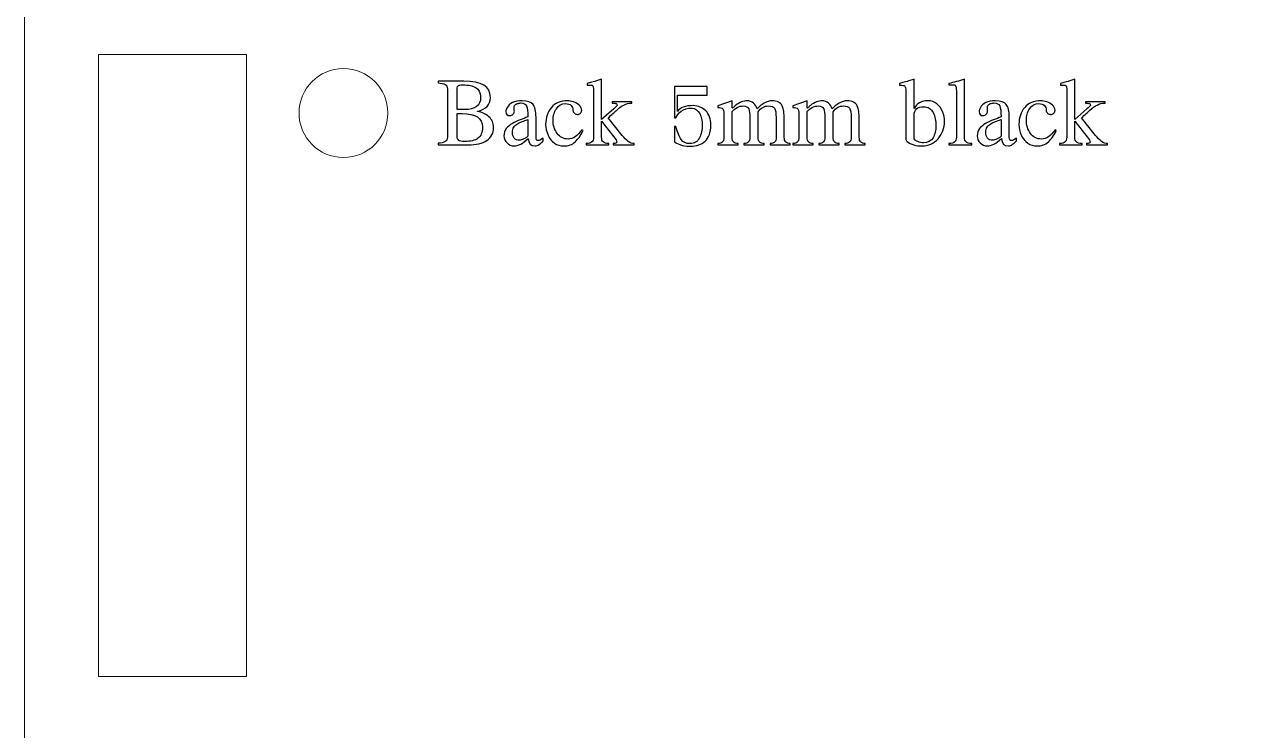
# Model space of a CAD drawing. Header units: inches. Extents: x -3.38 to 3.4, y -1.34 to 5.52.
# Drawn here: x -3.383 to -1.749, y 3.639 to 4.577 of the extents above; entities that cross this region are included whole.
import ezdxf

# ---------------------------------------------------------------- set-up
doc = ezdxf.new("R2010")
doc.units = ezdxf.units.IN
doc.header["$MEASUREMENT"] = 0
doc.layers.add('Layer 1', color=7, linetype='Continuous')

msp = doc.modelspace()

# ---------------------------------------------------------------- linework, layer by layer
at = {"layer": 'Layer 1', "lineweight": 5}
msp.add_ellipse((-2.9592, 4.4594), major_axis=(0, 0.0591), ratio=1, start_param=0, end_param=6.28318, dxfattribs=at)
for points, knots in [([(-3.2036, 4.9112), (-3.2036, 4.9112), (-0.2168, 4.9112), (-0.2168, 4.9112), (-0.2168, 4.9112), (-0.1179, 4.9112), (-0.037, 4.8264), (-0.037, 4.7228), (-0.037, 4.7228), (-0.037, 4.7228), (-0.037, 1.9499), (-0.037, 1.9499), (-0.037, 1.9499), (-0.037, 1.8463), (-0.1179, 1.7616), (-0.2168, 1.7616), (-0.2168, 1.7616), (-0.2168, 1.7616), (-3.2036, 1.7616), (-3.2036, 1.7616), (-3.2036, 1.7616), (-3.3025, 1.7616), (-3.3834, 1.8463), (-3.3834, 1.9499), (-3.3834, 1.9499), (-3.3834, 1.9499), (-3.3834, 4.7228), (-3.3834, 4.7228), (-3.3834, 4.7228), (-3.3834, 4.8264), (-3.3025, 4.9112), (-3.2036, 4.9112)], [0, 0, 0, 0, 0.125, 0.125, 0.125, 0.125, 0.25, 0.25, 0.25, 0.25, 0.375, 0.375, 0.375, 0.375, 0.5, 0.5, 0.5, 0.5, 0.625, 0.625, 0.625, 0.625, 0.75, 0.75, 0.75, 0.75, 0.875, 0.875, 0.875, 0.875, 1, 1, 1, 1]), ([(-3.285, 3.7104), (-3.285, 3.7104), (-3.285, 4.5372), (-3.285, 4.5372), (-3.285, 4.5372), (-3.285, 4.5372), (-3.0881, 4.5372), (-3.0881, 4.5372), (-3.0881, 4.5372), (-3.0881, 4.5372), (-3.0881, 3.7104), (-3.0881, 3.7104), (-3.0881, 3.7104), (-3.0881, 3.7104), (-3.285, 3.7104), (-3.285, 3.7104)], [0, 0, 0, 0, 0.25, 0.25, 0.25, 0.25, 0.5, 0.5, 0.5, 0.5, 0.75, 0.75, 0.75, 0.75, 1, 1, 1, 1])]:
    msp.add_open_spline(points, degree=3, knots=knots, dxfattribs=at)
at = {"layer": 'Layer 1'}
for points, knots in [([(-2.8209, 4.4916), (-2.8209, 4.4968), (-2.8251, 4.4994), (-2.8334, 4.4994), (-2.8334, 4.4994), (-2.8334, 4.4994), (-2.8334, 4.5019), (-2.8334, 4.5019), (-2.8334, 4.5019), (-2.8334, 4.5019), (-2.7989, 4.5019), (-2.7989, 4.5019), (-2.7989, 4.5019), (-2.7754, 4.5019), (-2.7637, 4.4947), (-2.7637, 4.4801), (-2.7637, 4.4801), (-2.7637, 4.4705), (-2.7694, 4.4644), (-2.7808, 4.4617), (-2.7808, 4.4617), (-2.7808, 4.4617), (-2.7808, 4.4615), (-2.7808, 4.4615), (-2.7808, 4.4615), (-2.7747, 4.4603), (-2.7696, 4.458), (-2.7656, 4.4544), (-2.7656, 4.4544), (-2.7615, 4.4507), (-2.7594, 4.4461), (-2.7594, 4.4403), (-2.7594, 4.4403), (-2.7594, 4.4328), (-2.7624, 4.427), (-2.7684, 4.423), (-2.7684, 4.423), (-2.7744, 4.419), (-2.7825, 4.417), (-2.7929, 4.417), (-2.7929, 4.417), (-2.7929, 4.417), (-2.8334, 4.417), (-2.8334, 4.417), (-2.8334, 4.417), (-2.8334, 4.417), (-2.8334, 4.4194), (-2.8334, 4.4194), (-2.8334, 4.4194), (-2.8251, 4.4194), (-2.8209, 4.422), (-2.8209, 4.4273), (-2.8209, 4.4273), (-2.8209, 4.4273), (-2.8209, 4.4916), (-2.8209, 4.4916)], [0, 0, 0, 0, 0.071429, 0.071429, 0.071429, 0.071429, 0.142857, 0.142857, 0.142857, 0.142857, 0.214286, 0.214286, 0.214286, 0.214286, 0.285714, 0.285714, 0.285714, 0.285714, 0.357143, 0.357143, 0.357143, 0.357143, 0.428571, 0.428571, 0.428571, 0.428571, 0.5, 0.5, 0.5, 0.5, 0.571429, 0.571429, 0.571429, 0.571429, 0.642857, 0.642857, 0.642857, 0.642857, 0.714286, 0.714286, 0.714286, 0.714286, 0.785714, 0.785714, 0.785714, 0.785714, 0.857143, 0.857143, 0.857143, 0.857143, 0.928571, 0.928571, 0.928571, 0.928571, 1, 1, 1, 1]), ([(-2.7974, 4.464), (-2.7908, 4.464), (-2.7857, 4.4654), (-2.7821, 4.4681), (-2.7821, 4.4681), (-2.7785, 4.4708), (-2.7767, 4.4747), (-2.7767, 4.4798), (-2.7767, 4.4798), (-2.7767, 4.4891), (-2.7818, 4.4947), (-2.7919, 4.4965), (-2.7919, 4.4965), (-2.7968, 4.4967), (-2.7998, 4.4968), (-2.8009, 4.4968), (-2.8009, 4.4968), (-2.8035, 4.4968), (-2.8053, 4.4966), (-2.8063, 4.4961), (-2.8063, 4.4961), (-2.8073, 4.4955), (-2.8079, 4.4945), (-2.8079, 4.493), (-2.8079, 4.493), (-2.8079, 4.493), (-2.8079, 4.464), (-2.8079, 4.464), (-2.8079, 4.464), (-2.8079, 4.464), (-2.7974, 4.464), (-2.7974, 4.464)], [0, 0, 0, 0, 0.125, 0.125, 0.125, 0.125, 0.25, 0.25, 0.25, 0.25, 0.375, 0.375, 0.375, 0.375, 0.5, 0.5, 0.5, 0.5, 0.625, 0.625, 0.625, 0.625, 0.75, 0.75, 0.75, 0.75, 0.875, 0.875, 0.875, 0.875, 1, 1, 1, 1]), ([(-2.6266, 4.4915), (-2.6266, 4.4937), (-2.6269, 4.4951), (-2.6273, 4.4956), (-2.6273, 4.4956), (-2.6278, 4.4962), (-2.6289, 4.4965), (-2.6307, 4.4965), (-2.6307, 4.4965), (-2.6307, 4.4965), (-2.635, 4.4965), (-2.635, 4.4965), (-2.635, 4.4965), (-2.635, 4.4965), (-2.635, 4.4988), (-2.635, 4.4988), (-2.635, 4.4988), (-2.6279, 4.5006), (-2.6242, 4.5016), (-2.6237, 4.5018), (-2.6237, 4.5018), (-2.6237, 4.5018), (-2.6157, 4.5045), (-2.6157, 4.5045), (-2.6157, 4.5045), (-2.6157, 4.5045), (-2.6157, 4.4508), (-2.6157, 4.4508), (-2.6157, 4.4508), (-2.6157, 4.4508), (-2.5996, 4.465), (-2.5996, 4.465), (-2.5996, 4.465), (-2.5973, 4.467), (-2.5958, 4.4685), (-2.5952, 4.4696), (-2.5952, 4.4696), (-2.5952, 4.4707), (-2.5956, 4.4715), (-2.5964, 4.4719), (-2.5964, 4.4719), (-2.5973, 4.4723), (-2.599, 4.4725), (-2.6015, 4.4725), (-2.6015, 4.4725), (-2.6015, 4.4725), (-2.6015, 4.4745), (-2.6015, 4.4745), (-2.6015, 4.4745), (-2.6015, 4.4745), (-2.5755, 4.4745), (-2.5755, 4.4745), (-2.5755, 4.4745), (-2.5755, 4.4745), (-2.5755, 4.4725), (-2.5755, 4.4725), (-2.5755, 4.4725), (-2.5795, 4.4725), (-2.583, 4.4717), (-2.5861, 4.4701), (-2.5861, 4.4701), (-2.5893, 4.4685), (-2.5924, 4.4663), (-2.5956, 4.4634), (-2.5956, 4.4634), (-2.5989, 4.4604), (-2.6026, 4.457), (-2.6068, 4.4531), (-2.6068, 4.4531), (-2.6068, 4.4531), (-2.5883, 4.4296), (-2.5883, 4.4296), (-2.5883, 4.4296), (-2.5829, 4.4226), (-2.5775, 4.419), (-2.5722, 4.4187), (-2.5722, 4.4187), (-2.5722, 4.4187), (-2.5722, 4.417), (-2.5722, 4.417), (-2.5722, 4.417), (-2.5722, 4.417), (-2.6002, 4.417), (-2.6002, 4.417), (-2.6002, 4.417), (-2.6002, 4.417), (-2.6002, 4.4187), (-2.6002, 4.4187), (-2.6002, 4.4187), (-2.5971, 4.4187), (-2.5956, 4.4195), (-2.5956, 4.421), (-2.5956, 4.421), (-2.5956, 4.4217), (-2.5958, 4.4226), (-2.5965, 4.4236), (-2.5965, 4.4236), (-2.5965, 4.4236), (-2.6157, 4.4488), (-2.6157, 4.4488), (-2.6157, 4.4488), (-2.6157, 4.4488), (-2.6157, 4.4273), (-2.6157, 4.4273), (-2.6157, 4.4273), (-2.6157, 4.4243), (-2.6151, 4.4223), (-2.6137, 4.421), (-2.6137, 4.421), (-2.6124, 4.4198), (-2.6098, 4.419), (-2.606, 4.4187), (-2.606, 4.4187), (-2.606, 4.4187), (-2.606, 4.417), (-2.606, 4.417), (-2.606, 4.417), (-2.606, 4.417), (-2.6362, 4.417), (-2.6362, 4.417), (-2.6362, 4.417), (-2.6362, 4.417), (-2.6362, 4.4187), (-2.6362, 4.4187), (-2.6362, 4.4187), (-2.6325, 4.419), (-2.63, 4.4198), (-2.6286, 4.421), (-2.6286, 4.421), (-2.6273, 4.4223), (-2.6266, 4.4243), (-2.6266, 4.4273), (-2.6266, 4.4273), (-2.6266, 4.4273), (-2.6266, 4.4915), (-2.6266, 4.4915)], [0, 0, 0, 0, 0.029412, 0.029412, 0.029412, 0.029412, 0.058824, 0.058824, 0.058824, 0.058824, 0.088235, 0.088235, 0.088235, 0.088235, 0.117647, 0.117647, 0.117647, 0.117647, 0.147059, 0.147059, 0.147059, 0.147059, 0.176471, 0.176471, 0.176471, 0.176471, 0.205882, 0.205882, 0.205882, 0.205882, 0.235294, 0.235294, 0.235294, 0.235294, 0.264706, 0.264706, 0.264706, 0.264706, 0.294118, 0.294118, 0.294118, 0.294118, 0.323529, 0.323529, 0.323529, 0.323529, 0.352941, 0.352941, 0.352941, 0.352941, 0.382353, 0.382353, 0.382353, 0.382353, 0.411765, 0.411765, 0.411765, 0.411765, 0.441176, 0.441176, 0.441176, 0.441176, 0.470588, 0.470588, 0.470588, 0.470588, 0.5, 0.5, 0.5, 0.5, 0.529412, 0.529412, 0.529412, 0.529412, 0.558824, 0.558824, 0.558824, 0.558824, 0.588235, 0.588235, 0.588235, 0.588235, 0.617647, 0.617647, 0.617647, 0.617647, 0.647059, 0.647059, 0.647059, 0.647059, 0.676471, 0.676471, 0.676471, 0.676471, 0.705882, 0.705882, 0.705882, 0.705882, 0.735294, 0.735294, 0.735294, 0.735294, 0.764706, 0.764706, 0.764706, 0.764706, 0.794118, 0.794118, 0.794118, 0.794118, 0.823529, 0.823529, 0.823529, 0.823529, 0.852941, 0.852941, 0.852941, 0.852941, 0.882353, 0.882353, 0.882353, 0.882353, 0.911765, 0.911765, 0.911765, 0.911765, 0.941176, 0.941176, 0.941176, 0.941176, 0.970588, 0.970588, 0.970588, 0.970588, 1, 1, 1, 1]), ([(-2.2109, 4.4889), (-2.2109, 4.4924), (-2.2114, 4.4945), (-2.2123, 4.4953), (-2.2123, 4.4953), (-2.2132, 4.4961), (-2.2155, 4.4965), (-2.2193, 4.4965), (-2.2193, 4.4965), (-2.2193, 4.4965), (-2.2193, 4.4988), (-2.2193, 4.4988), (-2.2193, 4.4988), (-2.2125, 4.5005), (-2.2088, 4.5015), (-2.2082, 4.5018), (-2.2082, 4.5018), (-2.2082, 4.5018), (-2.2, 4.5045), (-2.2, 4.5045), (-2.2, 4.5045), (-2.2, 4.5045), (-2.2, 4.4654), (-2.2, 4.4654), (-2.2, 4.4654), (-2.1983, 4.4687), (-2.1958, 4.4712), (-2.1926, 4.473), (-2.1926, 4.473), (-2.1893, 4.4748), (-2.1857, 4.4757), (-2.1817, 4.4757), (-2.1817, 4.4757), (-2.1771, 4.4757), (-2.1731, 4.4743), (-2.1697, 4.4717), (-2.1697, 4.4717), (-2.1664, 4.469), (-2.1638, 4.4655), (-2.1621, 4.4613), (-2.1621, 4.4613), (-2.1604, 4.457), (-2.1596, 4.4526), (-2.1596, 4.4481), (-2.1596, 4.4481), (-2.1596, 4.4394), (-2.1624, 4.4318), (-2.1681, 4.4253), (-2.1681, 4.4253), (-2.1738, 4.4188), (-2.1809, 4.4156), (-2.1894, 4.4156), (-2.1894, 4.4156), (-2.1975, 4.4156), (-2.2042, 4.4176), (-2.2094, 4.4216), (-2.2094, 4.4216), (-2.2104, 4.4223), (-2.2109, 4.4237), (-2.2109, 4.4257), (-2.2109, 4.4257), (-2.2109, 4.4257), (-2.2109, 4.4889), (-2.2109, 4.4889)], [0, 0, 0, 0, 0.0625, 0.0625, 0.0625, 0.0625, 0.125, 0.125, 0.125, 0.125, 0.1875, 0.1875, 0.1875, 0.1875, 0.25, 0.25, 0.25, 0.25, 0.3125, 0.3125, 0.3125, 0.3125, 0.375, 0.375, 0.375, 0.375, 0.4375, 0.4375, 0.4375, 0.4375, 0.5, 0.5, 0.5, 0.5, 0.5625, 0.5625, 0.5625, 0.5625, 0.625, 0.625, 0.625, 0.625, 0.6875, 0.6875, 0.6875, 0.6875, 0.75, 0.75, 0.75, 0.75, 0.8125, 0.8125, 0.8125, 0.8125, 0.875, 0.875, 0.875, 0.875, 0.9375, 0.9375, 0.9375, 0.9375, 1, 1, 1, 1]), ([(-2.1438, 4.4889), (-2.1438, 4.4926), (-2.1441, 4.4949), (-2.1447, 4.4958), (-2.1447, 4.4958), (-2.1453, 4.4966), (-2.1468, 4.4971), (-2.1493, 4.4971), (-2.1493, 4.4971), (-2.1493, 4.4971), (-2.1537, 4.4971), (-2.1537, 4.4971), (-2.1537, 4.4971), (-2.1537, 4.4971), (-2.1537, 4.4988), (-2.1537, 4.4988), (-2.1537, 4.4988), (-2.1471, 4.5001), (-2.1402, 4.502), (-2.1329, 4.5045), (-2.1329, 4.5045), (-2.1329, 4.5045), (-2.1329, 4.4273), (-2.1329, 4.4273), (-2.1329, 4.4273), (-2.1329, 4.4243), (-2.1322, 4.4223), (-2.1309, 4.421), (-2.1309, 4.421), (-2.1295, 4.4198), (-2.1269, 4.419), (-2.123, 4.4187), (-2.123, 4.4187), (-2.123, 4.4187), (-2.123, 4.417), (-2.123, 4.417), (-2.123, 4.417), (-2.123, 4.417), (-2.1537, 4.417), (-2.1537, 4.417), (-2.1537, 4.417), (-2.1537, 4.417), (-2.1537, 4.4187), (-2.1537, 4.4187), (-2.1537, 4.4187), (-2.1498, 4.419), (-2.1472, 4.4198), (-2.1459, 4.421), (-2.1459, 4.421), (-2.1445, 4.4223), (-2.1438, 4.4243), (-2.1438, 4.4273), (-2.1438, 4.4273), (-2.1438, 4.4273), (-2.1438, 4.4889), (-2.1438, 4.4889)], [0, 0, 0, 0, 0.071429, 0.071429, 0.071429, 0.071429, 0.142857, 0.142857, 0.142857, 0.142857, 0.214286, 0.214286, 0.214286, 0.214286, 0.285714, 0.285714, 0.285714, 0.285714, 0.357143, 0.357143, 0.357143, 0.357143, 0.428571, 0.428571, 0.428571, 0.428571, 0.5, 0.5, 0.5, 0.5, 0.571429, 0.571429, 0.571429, 0.571429, 0.642857, 0.642857, 0.642857, 0.642857, 0.714286, 0.714286, 0.714286, 0.714286, 0.785714, 0.785714, 0.785714, 0.785714, 0.857143, 0.857143, 0.857143, 0.857143, 0.928571, 0.928571, 0.928571, 0.928571, 1, 1, 1, 1]), ([(-1.997, 4.4915), (-1.997, 4.4937), (-1.9972, 4.4951), (-1.9977, 4.4956), (-1.9977, 4.4956), (-1.9981, 4.4962), (-1.9993, 4.4965), (-2.0011, 4.4965), (-2.0011, 4.4965), (-2.0011, 4.4965), (-2.0053, 4.4965), (-2.0053, 4.4965), (-2.0053, 4.4965), (-2.0053, 4.4965), (-2.0053, 4.4988), (-2.0053, 4.4988), (-2.0053, 4.4988), (-1.9983, 4.5006), (-1.9945, 4.5016), (-1.9941, 4.5018), (-1.9941, 4.5018), (-1.9941, 4.5018), (-1.9861, 4.5045), (-1.9861, 4.5045), (-1.9861, 4.5045), (-1.9861, 4.5045), (-1.9861, 4.4508), (-1.9861, 4.4508), (-1.9861, 4.4508), (-1.9861, 4.4508), (-1.97, 4.465), (-1.97, 4.465), (-1.97, 4.465), (-1.9677, 4.467), (-1.9662, 4.4685), (-1.9655, 4.4696), (-1.9655, 4.4696), (-1.9655, 4.4707), (-1.9659, 4.4715), (-1.9668, 4.4719), (-1.9668, 4.4719), (-1.9677, 4.4723), (-1.9693, 4.4725), (-1.9719, 4.4725), (-1.9719, 4.4725), (-1.9719, 4.4725), (-1.9719, 4.4745), (-1.9719, 4.4745), (-1.9719, 4.4745), (-1.9719, 4.4745), (-1.9459, 4.4745), (-1.9459, 4.4745), (-1.9459, 4.4745), (-1.9459, 4.4745), (-1.9459, 4.4725), (-1.9459, 4.4725), (-1.9459, 4.4725), (-1.9498, 4.4725), (-1.9534, 4.4717), (-1.9565, 4.4701), (-1.9565, 4.4701), (-1.9596, 4.4685), (-1.9628, 4.4663), (-1.966, 4.4634), (-1.966, 4.4634), (-1.9692, 4.4604), (-1.9729, 4.457), (-1.9771, 4.4531), (-1.9771, 4.4531), (-1.9771, 4.4531), (-1.9587, 4.4296), (-1.9587, 4.4296), (-1.9587, 4.4296), (-1.9532, 4.4226), (-1.9479, 4.419), (-1.9425, 4.4187), (-1.9425, 4.4187), (-1.9425, 4.4187), (-1.9425, 4.417), (-1.9425, 4.417), (-1.9425, 4.417), (-1.9425, 4.417), (-1.9705, 4.417), (-1.9705, 4.417), (-1.9705, 4.417), (-1.9705, 4.417), (-1.9705, 4.4187), (-1.9705, 4.4187), (-1.9705, 4.4187), (-1.9674, 4.4187), (-1.9659, 4.4195), (-1.9659, 4.421), (-1.9659, 4.421), (-1.9659, 4.4217), (-1.9662, 4.4226), (-1.9668, 4.4236), (-1.9668, 4.4236), (-1.9668, 4.4236), (-1.9861, 4.4488), (-1.9861, 4.4488), (-1.9861, 4.4488), (-1.9861, 4.4488), (-1.9861, 4.4273), (-1.9861, 4.4273), (-1.9861, 4.4273), (-1.9861, 4.4243), (-1.9854, 4.4223), (-1.9841, 4.421), (-1.9841, 4.421), (-1.9827, 4.4198), (-1.9802, 4.419), (-1.9764, 4.4187), (-1.9764, 4.4187), (-1.9764, 4.4187), (-1.9764, 4.417), (-1.9764, 4.417), (-1.9764, 4.417), (-1.9764, 4.417), (-2.0065, 4.417), (-2.0065, 4.417), (-2.0065, 4.417), (-2.0065, 4.417), (-2.0065, 4.4187), (-2.0065, 4.4187), (-2.0065, 4.4187), (-2.0028, 4.419), (-2.0003, 4.4198), (-1.999, 4.421), (-1.999, 4.421), (-1.9977, 4.4223), (-1.997, 4.4243), (-1.997, 4.4273), (-1.997, 4.4273), (-1.997, 4.4273), (-1.997, 4.4915), (-1.997, 4.4915)], [0, 0, 0, 0, 0.029412, 0.029412, 0.029412, 0.029412, 0.058824, 0.058824, 0.058824, 0.058824, 0.088235, 0.088235, 0.088235, 0.088235, 0.117647, 0.117647, 0.117647, 0.117647, 0.147059, 0.147059, 0.147059, 0.147059, 0.176471, 0.176471, 0.176471, 0.176471, 0.205882, 0.205882, 0.205882, 0.205882, 0.235294, 0.235294, 0.235294, 0.235294, 0.264706, 0.264706, 0.264706, 0.264706, 0.294118, 0.294118, 0.294118, 0.294118, 0.323529, 0.323529, 0.323529, 0.323529, 0.352941, 0.352941, 0.352941, 0.352941, 0.382353, 0.382353, 0.382353, 0.382353, 0.411765, 0.411765, 0.411765, 0.411765, 0.441176, 0.441176, 0.441176, 0.441176, 0.470588, 0.470588, 0.470588, 0.470588, 0.5, 0.5, 0.5, 0.5, 0.529412, 0.529412, 0.529412, 0.529412, 0.558824, 0.558824, 0.558824, 0.558824, 0.588235, 0.588235, 0.588235, 0.588235, 0.617647, 0.617647, 0.617647, 0.617647, 0.647059, 0.647059, 0.647059, 0.647059, 0.676471, 0.676471, 0.676471, 0.676471, 0.705882, 0.705882, 0.705882, 0.705882, 0.735294, 0.735294, 0.735294, 0.735294, 0.764706, 0.764706, 0.764706, 0.764706, 0.794118, 0.794118, 0.794118, 0.794118, 0.823529, 0.823529, 0.823529, 0.823529, 0.852941, 0.852941, 0.852941, 0.852941, 0.882353, 0.882353, 0.882353, 0.882353, 0.911765, 0.911765, 0.911765, 0.911765, 0.941176, 0.941176, 0.941176, 0.941176, 0.970588, 0.970588, 0.970588, 0.970588, 1, 1, 1, 1]), ([(-2.5187, 4.4531), (-2.5187, 4.4531), (-2.5187, 4.4947), (-2.5187, 4.4947), (-2.5187, 4.4947), (-2.5187, 4.4947), (-2.4752, 4.4947), (-2.4752, 4.4947), (-2.4752, 4.4947), (-2.4752, 4.4947), (-2.4752, 4.4831), (-2.4752, 4.4831), (-2.4752, 4.4831), (-2.4752, 4.4831), (-2.5148, 4.4831), (-2.5148, 4.4831), (-2.5148, 4.4831), (-2.5148, 4.4831), (-2.5148, 4.4613), (-2.5148, 4.4613), (-2.5148, 4.4613), (-2.5115, 4.4666), (-2.5044, 4.4693), (-2.4938, 4.4693), (-2.4938, 4.4693), (-2.4869, 4.4688), (-2.4813, 4.4665), (-2.477, 4.4622), (-2.477, 4.4622), (-2.4728, 4.4579), (-2.4706, 4.4517), (-2.4705, 4.4434), (-2.4705, 4.4434), (-2.4705, 4.4337), (-2.473, 4.4266), (-2.4779, 4.4221), (-2.4779, 4.4221), (-2.4829, 4.4175), (-2.4895, 4.4152), (-2.4977, 4.4152), (-2.4977, 4.4152), (-2.5033, 4.4152), (-2.5079, 4.4159), (-2.5115, 4.4174), (-2.5115, 4.4174), (-2.5151, 4.419), (-2.5175, 4.4202), (-2.5187, 4.4212), (-2.5187, 4.4212), (-2.5187, 4.4212), (-2.5187, 4.4415), (-2.5187, 4.4415), (-2.5187, 4.4415), (-2.5187, 4.4415), (-2.5168, 4.4415), (-2.5168, 4.4415), (-2.5168, 4.4415), (-2.5146, 4.4335), (-2.5123, 4.4277), (-2.5098, 4.4241), (-2.5098, 4.4241), (-2.5072, 4.4205), (-2.5034, 4.4187), (-2.4981, 4.4187), (-2.4981, 4.4187), (-2.4924, 4.4188), (-2.4883, 4.4213), (-2.4857, 4.4263), (-2.4857, 4.4263), (-2.4831, 4.4313), (-2.4818, 4.4369), (-2.4818, 4.4434), (-2.4818, 4.4434), (-2.4819, 4.4493), (-2.483, 4.4544), (-2.4852, 4.4587), (-2.4852, 4.4587), (-2.4874, 4.4629), (-2.4908, 4.4654), (-2.4954, 4.4661), (-2.4954, 4.4661), (-2.5013, 4.4661), (-2.5062, 4.4647), (-2.5099, 4.4618), (-2.5099, 4.4618), (-2.5136, 4.4589), (-2.5159, 4.456), (-2.5168, 4.4531), (-2.5168, 4.4531), (-2.5168, 4.4531), (-2.5187, 4.4531), (-2.5187, 4.4531)], [0, 0, 0, 0, 0.043478, 0.043478, 0.043478, 0.043478, 0.086957, 0.086957, 0.086957, 0.086957, 0.130435, 0.130435, 0.130435, 0.130435, 0.173913, 0.173913, 0.173913, 0.173913, 0.217391, 0.217391, 0.217391, 0.217391, 0.26087, 0.26087, 0.26087, 0.26087, 0.304348, 0.304348, 0.304348, 0.304348, 0.347826, 0.347826, 0.347826, 0.347826, 0.391304, 0.391304, 0.391304, 0.391304, 0.434783, 0.434783, 0.434783, 0.434783, 0.478261, 0.478261, 0.478261, 0.478261, 0.521739, 0.521739, 0.521739, 0.521739, 0.565217, 0.565217, 0.565217, 0.565217, 0.608696, 0.608696, 0.608696, 0.608696, 0.652174, 0.652174, 0.652174, 0.652174, 0.695652, 0.695652, 0.695652, 0.695652, 0.73913, 0.73913, 0.73913, 0.73913, 0.782609, 0.782609, 0.782609, 0.782609, 0.826087, 0.826087, 0.826087, 0.826087, 0.869565, 0.869565, 0.869565, 0.869565, 0.913043, 0.913043, 0.913043, 0.913043, 0.956522, 0.956522, 0.956522, 0.956522, 1, 1, 1, 1]), ([(-2.703, 4.4269), (-2.703, 4.4241), (-2.7021, 4.4228), (-2.7003, 4.4228), (-2.7003, 4.4228), (-2.6985, 4.4228), (-2.6963, 4.4238), (-2.6935, 4.4259), (-2.6935, 4.4259), (-2.6935, 4.4259), (-2.6935, 4.4224), (-2.6935, 4.4224), (-2.6935, 4.4224), (-2.6947, 4.4209), (-2.6964, 4.4194), (-2.6985, 4.4179), (-2.6985, 4.4179), (-2.7006, 4.4164), (-2.7025, 4.4156), (-2.704, 4.4156), (-2.704, 4.4156), (-2.71, 4.4156), (-2.7131, 4.4189), (-2.7134, 4.4255), (-2.7134, 4.4255), (-2.7205, 4.4189), (-2.7267, 4.4156), (-2.732, 4.4156), (-2.732, 4.4156), (-2.7358, 4.4156), (-2.739, 4.4169), (-2.7416, 4.4196), (-2.7416, 4.4196), (-2.7443, 4.4222), (-2.7456, 4.4254), (-2.7456, 4.4292), (-2.7456, 4.4292), (-2.7456, 4.4328), (-2.7446, 4.4359), (-2.7425, 4.4387), (-2.7425, 4.4387), (-2.7403, 4.4414), (-2.7377, 4.4437), (-2.7344, 4.4455), (-2.7344, 4.4455), (-2.7312, 4.4474), (-2.7278, 4.449), (-2.7242, 4.4504), (-2.7242, 4.4504), (-2.7206, 4.4517), (-2.7172, 4.453), (-2.7139, 4.4543), (-2.7139, 4.4543), (-2.7139, 4.4614), (-2.7146, 4.4662), (-2.7157, 4.4688), (-2.7157, 4.4688), (-2.7169, 4.4715), (-2.7194, 4.4728), (-2.7233, 4.4728), (-2.7233, 4.4728), (-2.7249, 4.4728), (-2.7265, 4.4725), (-2.7282, 4.4719), (-2.7282, 4.4719), (-2.7299, 4.4712), (-2.7311, 4.4704), (-2.7316, 4.4693), (-2.7316, 4.4693), (-2.7319, 4.4689), (-2.732, 4.4681), (-2.732, 4.4669), (-2.732, 4.4669), (-2.732, 4.4664), (-2.732, 4.4656), (-2.7319, 4.4644), (-2.7319, 4.4644), (-2.7319, 4.4633), (-2.7318, 4.4623), (-2.7318, 4.4617), (-2.7318, 4.4617), (-2.7318, 4.4602), (-2.7324, 4.4589), (-2.7336, 4.4578), (-2.7336, 4.4578), (-2.7347, 4.4566), (-2.736, 4.456), (-2.7375, 4.456), (-2.7375, 4.456), (-2.7412, 4.456), (-2.7431, 4.4578), (-2.7431, 4.4613), (-2.7431, 4.4613), (-2.7431, 4.4631), (-2.7426, 4.4647), (-2.7417, 4.4661), (-2.7417, 4.4661), (-2.7383, 4.4725), (-2.7316, 4.4757), (-2.7215, 4.4757), (-2.7215, 4.4757), (-2.7145, 4.4757), (-2.7097, 4.4741), (-2.707, 4.4708), (-2.707, 4.4708), (-2.7044, 4.4676), (-2.703, 4.4619), (-2.703, 4.4539), (-2.703, 4.4539), (-2.703, 4.4539), (-2.703, 4.4269), (-2.703, 4.4269)], [0, 0, 0, 0, 0.035714, 0.035714, 0.035714, 0.035714, 0.071429, 0.071429, 0.071429, 0.071429, 0.107143, 0.107143, 0.107143, 0.107143, 0.142857, 0.142857, 0.142857, 0.142857, 0.178571, 0.178571, 0.178571, 0.178571, 0.214286, 0.214286, 0.214286, 0.214286, 0.25, 0.25, 0.25, 0.25, 0.285714, 0.285714, 0.285714, 0.285714, 0.321429, 0.321429, 0.321429, 0.321429, 0.357143, 0.357143, 0.357143, 0.357143, 0.392857, 0.392857, 0.392857, 0.392857, 0.428571, 0.428571, 0.428571, 0.428571, 0.464286, 0.464286, 0.464286, 0.464286, 0.5, 0.5, 0.5, 0.5, 0.535714, 0.535714, 0.535714, 0.535714, 0.571429, 0.571429, 0.571429, 0.571429, 0.607143, 0.607143, 0.607143, 0.607143, 0.642857, 0.642857, 0.642857, 0.642857, 0.678571, 0.678571, 0.678571, 0.678571, 0.714286, 0.714286, 0.714286, 0.714286, 0.75, 0.75, 0.75, 0.75, 0.785714, 0.785714, 0.785714, 0.785714, 0.821429, 0.821429, 0.821429, 0.821429, 0.857143, 0.857143, 0.857143, 0.857143, 0.892857, 0.892857, 0.892857, 0.892857, 0.928571, 0.928571, 0.928571, 0.928571, 0.964286, 0.964286, 0.964286, 0.964286, 1, 1, 1, 1]), ([(-2.6404, 4.436), (-2.6435, 4.4297), (-2.647, 4.4247), (-2.651, 4.421), (-2.651, 4.421), (-2.655, 4.4174), (-2.66, 4.4156), (-2.6661, 4.4156), (-2.6661, 4.4156), (-2.6706, 4.4156), (-2.6747, 4.4169), (-2.6784, 4.4194), (-2.6784, 4.4194), (-2.6821, 4.422), (-2.685, 4.4255), (-2.687, 4.4299), (-2.687, 4.4299), (-2.6891, 4.4344), (-2.6902, 4.4392), (-2.6902, 4.4444), (-2.6902, 4.4444), (-2.6902, 4.4532), (-2.6876, 4.4607), (-2.6826, 4.4667), (-2.6826, 4.4667), (-2.6776, 4.4727), (-2.6705, 4.4757), (-2.6614, 4.4757), (-2.6614, 4.4757), (-2.6587, 4.4757), (-2.656, 4.4752), (-2.6531, 4.4743), (-2.6531, 4.4743), (-2.6502, 4.4733), (-2.6477, 4.4719), (-2.6456, 4.47), (-2.6456, 4.47), (-2.6435, 4.4682), (-2.6424, 4.4659), (-2.6422, 4.4632), (-2.6422, 4.4632), (-2.6422, 4.4617), (-2.6428, 4.4604), (-2.644, 4.4592), (-2.644, 4.4592), (-2.6452, 4.4581), (-2.6465, 4.4576), (-2.648, 4.4576), (-2.648, 4.4576), (-2.6495, 4.4576), (-2.6508, 4.4582), (-2.652, 4.4593), (-2.652, 4.4593), (-2.6533, 4.4605), (-2.6539, 4.4618), (-2.6539, 4.4632), (-2.6539, 4.4632), (-2.6539, 4.4659), (-2.6547, 4.468), (-2.6563, 4.4696), (-2.6563, 4.4696), (-2.658, 4.4712), (-2.6604, 4.472), (-2.6637, 4.472), (-2.6637, 4.472), (-2.669, 4.472), (-2.673, 4.4697), (-2.6759, 4.4652), (-2.6759, 4.4652), (-2.6788, 4.4607), (-2.6803, 4.4555), (-2.6803, 4.4496), (-2.6803, 4.4496), (-2.6803, 4.4432), (-2.6785, 4.4375), (-2.6749, 4.4324), (-2.6749, 4.4324), (-2.6713, 4.4273), (-2.6664, 4.4248), (-2.6603, 4.4248), (-2.6603, 4.4248), (-2.6536, 4.4248), (-2.6476, 4.4289), (-2.6422, 4.4372), (-2.6422, 4.4372), (-2.6422, 4.4372), (-2.6404, 4.436), (-2.6404, 4.436)], [0, 0, 0, 0, 0.045455, 0.045455, 0.045455, 0.045455, 0.090909, 0.090909, 0.090909, 0.090909, 0.136364, 0.136364, 0.136364, 0.136364, 0.181818, 0.181818, 0.181818, 0.181818, 0.227273, 0.227273, 0.227273, 0.227273, 0.272727, 0.272727, 0.272727, 0.272727, 0.318182, 0.318182, 0.318182, 0.318182, 0.363636, 0.363636, 0.363636, 0.363636, 0.409091, 0.409091, 0.409091, 0.409091, 0.454545, 0.454545, 0.454545, 0.454545, 0.5, 0.5, 0.5, 0.5, 0.545455, 0.545455, 0.545455, 0.545455, 0.590909, 0.590909, 0.590909, 0.590909, 0.636364, 0.636364, 0.636364, 0.636364, 0.681818, 0.681818, 0.681818, 0.681818, 0.727273, 0.727273, 0.727273, 0.727273, 0.772727, 0.772727, 0.772727, 0.772727, 0.818182, 0.818182, 0.818182, 0.818182, 0.863636, 0.863636, 0.863636, 0.863636, 0.909091, 0.909091, 0.909091, 0.909091, 0.954545, 0.954545, 0.954545, 0.954545, 1, 1, 1, 1]), ([(-2.453, 4.4583), (-2.453, 4.4618), (-2.4535, 4.4641), (-2.4545, 4.4652), (-2.4545, 4.4652), (-2.4556, 4.4664), (-2.4577, 4.4669), (-2.461, 4.4669), (-2.461, 4.4669), (-2.461, 4.4669), (-2.461, 4.4691), (-2.461, 4.4691), (-2.461, 4.4691), (-2.461, 4.4691), (-2.4421, 4.4757), (-2.4421, 4.4757), (-2.4421, 4.4757), (-2.4421, 4.4757), (-2.4421, 4.4673), (-2.4421, 4.4673), (-2.4421, 4.4673), (-2.4421, 4.4665), (-2.4419, 4.4661), (-2.4415, 4.4661), (-2.4415, 4.4661), (-2.4413, 4.4661), (-2.4409, 4.4663), (-2.4405, 4.4667), (-2.4405, 4.4667), (-2.4401, 4.4671), (-2.4396, 4.4675), (-2.4391, 4.4681), (-2.4391, 4.4681), (-2.4386, 4.4687), (-2.4381, 4.4692), (-2.4376, 4.4696), (-2.4376, 4.4696), (-2.4322, 4.4737), (-2.427, 4.4757), (-2.4221, 4.4757), (-2.4221, 4.4757), (-2.4188, 4.4757), (-2.416, 4.4747), (-2.4136, 4.4726), (-2.4136, 4.4726), (-2.4112, 4.4706), (-2.4096, 4.468), (-2.4088, 4.4648), (-2.4088, 4.4648), (-2.4063, 4.4677), (-2.4032, 4.4703), (-2.3996, 4.4724), (-2.3996, 4.4724), (-2.3959, 4.4746), (-2.3924, 4.4757), (-2.389, 4.4757), (-2.389, 4.4757), (-2.3821, 4.4757), (-2.3777, 4.4735), (-2.3757, 4.4692), (-2.3757, 4.4692), (-2.3737, 4.4648), (-2.3727, 4.4588), (-2.3727, 4.4512), (-2.3727, 4.4512), (-2.3727, 4.4512), (-2.3727, 4.4273), (-2.3727, 4.4273), (-2.3727, 4.4273), (-2.3727, 4.4244), (-2.3721, 4.4223), (-2.3709, 4.4211), (-2.3709, 4.4211), (-2.3698, 4.4198), (-2.3677, 4.419), (-2.3647, 4.4187), (-2.3647, 4.4187), (-2.3647, 4.4187), (-2.3647, 4.417), (-2.3647, 4.417), (-2.3647, 4.417), (-2.3647, 4.417), (-2.3917, 4.417), (-2.3917, 4.417), (-2.3917, 4.417), (-2.3917, 4.417), (-2.3917, 4.4187), (-2.3917, 4.4187), (-2.3917, 4.4187), (-2.3886, 4.419), (-2.3865, 4.4198), (-2.3853, 4.4211), (-2.3853, 4.4211), (-2.3842, 4.4223), (-2.3836, 4.4244), (-2.3836, 4.4273), (-2.3836, 4.4273), (-2.3836, 4.4273), (-2.3836, 4.4533), (-2.3836, 4.4533), (-2.3836, 4.4533), (-2.3836, 4.4595), (-2.3843, 4.4636), (-2.3856, 4.4657), (-2.3856, 4.4657), (-2.3869, 4.4678), (-2.3896, 4.4689), (-2.3937, 4.4689), (-2.3937, 4.4689), (-2.3994, 4.4689), (-2.404, 4.4663), (-2.4075, 4.4611), (-2.4075, 4.4611), (-2.4075, 4.4611), (-2.4075, 4.4273), (-2.4075, 4.4273), (-2.4075, 4.4273), (-2.4075, 4.4244), (-2.4069, 4.4223), (-2.4057, 4.4211), (-2.4057, 4.4211), (-2.4045, 4.4198), (-2.4024, 4.419), (-2.3993, 4.4187), (-2.3993, 4.4187), (-2.3993, 4.4187), (-2.3993, 4.417), (-2.3993, 4.417), (-2.3993, 4.417), (-2.3993, 4.417), (-2.4264, 4.417), (-2.4264, 4.417), (-2.4264, 4.417), (-2.4264, 4.417), (-2.4264, 4.4187), (-2.4264, 4.4187), (-2.4264, 4.4187), (-2.4233, 4.419), (-2.4213, 4.4198), (-2.4201, 4.4211), (-2.4201, 4.4211), (-2.419, 4.4223), (-2.4184, 4.4244), (-2.4184, 4.4273), (-2.4184, 4.4273), (-2.4184, 4.4273), (-2.4184, 4.4539), (-2.4184, 4.4539), (-2.4184, 4.4539), (-2.4184, 4.4584), (-2.4189, 4.4621), (-2.42, 4.4648), (-2.42, 4.4648), (-2.421, 4.4675), (-2.4234, 4.4689), (-2.4271, 4.4689), (-2.4271, 4.4689), (-2.4299, 4.4689), (-2.4327, 4.4682), (-2.4355, 4.4668), (-2.4355, 4.4668), (-2.4383, 4.4653), (-2.4405, 4.4635), (-2.4421, 4.4613), (-2.4421, 4.4613), (-2.4421, 4.4613), (-2.4421, 4.4273), (-2.4421, 4.4273), (-2.4421, 4.4273), (-2.4421, 4.4244), (-2.4415, 4.4223), (-2.4403, 4.4211), (-2.4403, 4.4211), (-2.4392, 4.4198), (-2.437, 4.419), (-2.4339, 4.4187), (-2.4339, 4.4187), (-2.4339, 4.4187), (-2.4339, 4.417), (-2.4339, 4.417), (-2.4339, 4.417), (-2.4339, 4.417), (-2.461, 4.417), (-2.461, 4.417), (-2.461, 4.417), (-2.461, 4.417), (-2.461, 4.4187), (-2.461, 4.4187), (-2.461, 4.4187), (-2.4579, 4.419), (-2.4559, 4.4198), (-2.4547, 4.4211), (-2.4547, 4.4211), (-2.4536, 4.4223), (-2.453, 4.4244), (-2.453, 4.4273), (-2.453, 4.4273), (-2.453, 4.4273), (-2.453, 4.4583), (-2.453, 4.4583)], [0, 0, 0, 0, 0.02, 0.02, 0.02, 0.02, 0.04, 0.04, 0.04, 0.04, 0.06, 0.06, 0.06, 0.06, 0.08, 0.08, 0.08, 0.08, 0.1, 0.1, 0.1, 0.1, 0.12, 0.12, 0.12, 0.12, 0.14, 0.14, 0.14, 0.14, 0.16, 0.16, 0.16, 0.16, 0.18, 0.18, 0.18, 0.18, 0.2, 0.2, 0.2, 0.2, 0.22, 0.22, 0.22, 0.22, 0.24, 0.24, 0.24, 0.24, 0.26, 0.26, 0.26, 0.26, 0.28, 0.28, 0.28, 0.28, 0.3, 0.3, 0.3, 0.3, 0.32, 0.32, 0.32, 0.32, 0.34, 0.34, 0.34, 0.34, 0.36, 0.36, 0.36, 0.36, 0.38, 0.38, 0.38, 0.38, 0.4, 0.4, 0.4, 0.4, 0.42, 0.42, 0.42, 0.42, 0.44, 0.44, 0.44, 0.44, 0.46, 0.46, 0.46, 0.46, 0.48, 0.48, 0.48, 0.48, 0.5, 0.5, 0.5, 0.5, 0.52, 0.52, 0.52, 0.52, 0.54, 0.54, 0.54, 0.54, 0.56, 0.56, 0.56, 0.56, 0.58, 0.58, 0.58, 0.58, 0.6, 0.6, 0.6, 0.6, 0.62, 0.62, 0.62, 0.62, 0.64, 0.64, 0.64, 0.64, 0.66, 0.66, 0.66, 0.66, 0.68, 0.68, 0.68, 0.68, 0.7, 0.7, 0.7, 0.7, 0.72, 0.72, 0.72, 0.72, 0.74, 0.74, 0.74, 0.74, 0.76, 0.76, 0.76, 0.76, 0.78, 0.78, 0.78, 0.78, 0.8, 0.8, 0.8, 0.8, 0.82, 0.82, 0.82, 0.82, 0.84, 0.84, 0.84, 0.84, 0.86, 0.86, 0.86, 0.86, 0.88, 0.88, 0.88, 0.88, 0.9, 0.9, 0.9, 0.9, 0.92, 0.92, 0.92, 0.92, 0.94, 0.94, 0.94, 0.94, 0.96, 0.96, 0.96, 0.96, 0.98, 0.98, 0.98, 0.98, 1, 1, 1, 1]), ([(-2.3532, 4.4583), (-2.3532, 4.4618), (-2.3538, 4.4641), (-2.3548, 4.4652), (-2.3548, 4.4652), (-2.3558, 4.4664), (-2.358, 4.4669), (-2.3612, 4.4669), (-2.3612, 4.4669), (-2.3612, 4.4669), (-2.3612, 4.4691), (-2.3612, 4.4691), (-2.3612, 4.4691), (-2.3612, 4.4691), (-2.3424, 4.4757), (-2.3424, 4.4757), (-2.3424, 4.4757), (-2.3424, 4.4757), (-2.3424, 4.4673), (-2.3424, 4.4673), (-2.3424, 4.4673), (-2.3424, 4.4665), (-2.3422, 4.4661), (-2.3418, 4.4661), (-2.3418, 4.4661), (-2.3415, 4.4661), (-2.3412, 4.4663), (-2.3408, 4.4667), (-2.3408, 4.4667), (-2.3404, 4.4671), (-2.3399, 4.4675), (-2.3394, 4.4681), (-2.3394, 4.4681), (-2.3388, 4.4687), (-2.3383, 4.4692), (-2.3379, 4.4696), (-2.3379, 4.4696), (-2.3324, 4.4737), (-2.3272, 4.4757), (-2.3223, 4.4757), (-2.3223, 4.4757), (-2.319, 4.4757), (-2.3162, 4.4747), (-2.3138, 4.4726), (-2.3138, 4.4726), (-2.3114, 4.4706), (-2.3098, 4.468), (-2.3091, 4.4648), (-2.3091, 4.4648), (-2.3065, 4.4677), (-2.3034, 4.4703), (-2.2998, 4.4724), (-2.2998, 4.4724), (-2.2961, 4.4746), (-2.2926, 4.4757), (-2.2893, 4.4757), (-2.2893, 4.4757), (-2.2824, 4.4757), (-2.278, 4.4735), (-2.2759, 4.4692), (-2.2759, 4.4692), (-2.2739, 4.4648), (-2.2729, 4.4588), (-2.2729, 4.4512), (-2.2729, 4.4512), (-2.2729, 4.4512), (-2.2729, 4.4273), (-2.2729, 4.4273), (-2.2729, 4.4273), (-2.2729, 4.4244), (-2.2724, 4.4223), (-2.2712, 4.4211), (-2.2712, 4.4211), (-2.27, 4.4198), (-2.2679, 4.419), (-2.265, 4.4187), (-2.265, 4.4187), (-2.265, 4.4187), (-2.265, 4.417), (-2.265, 4.417), (-2.265, 4.417), (-2.265, 4.417), (-2.292, 4.417), (-2.292, 4.417), (-2.292, 4.417), (-2.292, 4.417), (-2.292, 4.4187), (-2.292, 4.4187), (-2.292, 4.4187), (-2.2889, 4.419), (-2.2867, 4.4198), (-2.2856, 4.4211), (-2.2856, 4.4211), (-2.2844, 4.4223), (-2.2838, 4.4244), (-2.2838, 4.4273), (-2.2838, 4.4273), (-2.2838, 4.4273), (-2.2838, 4.4533), (-2.2838, 4.4533), (-2.2838, 4.4533), (-2.2838, 4.4595), (-2.2845, 4.4636), (-2.2858, 4.4657), (-2.2858, 4.4657), (-2.2872, 4.4678), (-2.2899, 4.4689), (-2.2939, 4.4689), (-2.2939, 4.4689), (-2.2997, 4.4689), (-2.3043, 4.4663), (-2.3077, 4.4611), (-2.3077, 4.4611), (-2.3077, 4.4611), (-2.3077, 4.4273), (-2.3077, 4.4273), (-2.3077, 4.4273), (-2.3077, 4.4244), (-2.3072, 4.4223), (-2.306, 4.4211), (-2.306, 4.4211), (-2.3048, 4.4198), (-2.3026, 4.419), (-2.2996, 4.4187), (-2.2996, 4.4187), (-2.2996, 4.4187), (-2.2996, 4.417), (-2.2996, 4.417), (-2.2996, 4.417), (-2.2996, 4.417), (-2.3266, 4.417), (-2.3266, 4.417), (-2.3266, 4.417), (-2.3266, 4.417), (-2.3266, 4.4187), (-2.3266, 4.4187), (-2.3266, 4.4187), (-2.3236, 4.419), (-2.3215, 4.4198), (-2.3203, 4.4211), (-2.3203, 4.4211), (-2.3192, 4.4223), (-2.3186, 4.4244), (-2.3186, 4.4273), (-2.3186, 4.4273), (-2.3186, 4.4273), (-2.3186, 4.4539), (-2.3186, 4.4539), (-2.3186, 4.4539), (-2.3186, 4.4584), (-2.3191, 4.4621), (-2.3202, 4.4648), (-2.3202, 4.4648), (-2.3213, 4.4675), (-2.3236, 4.4689), (-2.3273, 4.4689), (-2.3273, 4.4689), (-2.3302, 4.4689), (-2.333, 4.4682), (-2.3358, 4.4668), (-2.3358, 4.4668), (-2.3386, 4.4653), (-2.3408, 4.4635), (-2.3424, 4.4613), (-2.3424, 4.4613), (-2.3424, 4.4613), (-2.3424, 4.4273), (-2.3424, 4.4273), (-2.3424, 4.4273), (-2.3424, 4.4244), (-2.3418, 4.4223), (-2.3406, 4.4211), (-2.3406, 4.4211), (-2.3394, 4.4198), (-2.3373, 4.419), (-2.3342, 4.4187), (-2.3342, 4.4187), (-2.3342, 4.4187), (-2.3342, 4.417), (-2.3342, 4.417), (-2.3342, 4.417), (-2.3342, 4.417), (-2.3612, 4.417), (-2.3612, 4.417), (-2.3612, 4.417), (-2.3612, 4.417), (-2.3612, 4.4187), (-2.3612, 4.4187), (-2.3612, 4.4187), (-2.3582, 4.419), (-2.3561, 4.4198), (-2.355, 4.4211), (-2.355, 4.4211), (-2.3538, 4.4223), (-2.3532, 4.4244), (-2.3532, 4.4273), (-2.3532, 4.4273), (-2.3532, 4.4273), (-2.3532, 4.4583), (-2.3532, 4.4583)], [0, 0, 0, 0, 0.02, 0.02, 0.02, 0.02, 0.04, 0.04, 0.04, 0.04, 0.06, 0.06, 0.06, 0.06, 0.08, 0.08, 0.08, 0.08, 0.1, 0.1, 0.1, 0.1, 0.12, 0.12, 0.12, 0.12, 0.14, 0.14, 0.14, 0.14, 0.16, 0.16, 0.16, 0.16, 0.18, 0.18, 0.18, 0.18, 0.2, 0.2, 0.2, 0.2, 0.22, 0.22, 0.22, 0.22, 0.24, 0.24, 0.24, 0.24, 0.26, 0.26, 0.26, 0.26, 0.28, 0.28, 0.28, 0.28, 0.3, 0.3, 0.3, 0.3, 0.32, 0.32, 0.32, 0.32, 0.34, 0.34, 0.34, 0.34, 0.36, 0.36, 0.36, 0.36, 0.38, 0.38, 0.38, 0.38, 0.4, 0.4, 0.4, 0.4, 0.42, 0.42, 0.42, 0.42, 0.44, 0.44, 0.44, 0.44, 0.46, 0.46, 0.46, 0.46, 0.48, 0.48, 0.48, 0.48, 0.5, 0.5, 0.5, 0.5, 0.52, 0.52, 0.52, 0.52, 0.54, 0.54, 0.54, 0.54, 0.56, 0.56, 0.56, 0.56, 0.58, 0.58, 0.58, 0.58, 0.6, 0.6, 0.6, 0.6, 0.62, 0.62, 0.62, 0.62, 0.64, 0.64, 0.64, 0.64, 0.66, 0.66, 0.66, 0.66, 0.68, 0.68, 0.68, 0.68, 0.7, 0.7, 0.7, 0.7, 0.72, 0.72, 0.72, 0.72, 0.74, 0.74, 0.74, 0.74, 0.76, 0.76, 0.76, 0.76, 0.78, 0.78, 0.78, 0.78, 0.8, 0.8, 0.8, 0.8, 0.82, 0.82, 0.82, 0.82, 0.84, 0.84, 0.84, 0.84, 0.86, 0.86, 0.86, 0.86, 0.88, 0.88, 0.88, 0.88, 0.9, 0.9, 0.9, 0.9, 0.92, 0.92, 0.92, 0.92, 0.94, 0.94, 0.94, 0.94, 0.96, 0.96, 0.96, 0.96, 0.98, 0.98, 0.98, 0.98, 1, 1, 1, 1]), ([(-2.2, 4.4276), (-2.2, 4.4257), (-2.1998, 4.4244), (-2.1992, 4.4239), (-2.1992, 4.4239), (-2.1987, 4.4234), (-2.1974, 4.4225), (-2.1952, 4.4214), (-2.1952, 4.4214), (-2.1928, 4.4204), (-2.1902, 4.4199), (-2.1874, 4.4199), (-2.1874, 4.4199), (-2.1816, 4.4199), (-2.1774, 4.4221), (-2.1748, 4.4265), (-2.1748, 4.4265), (-2.1722, 4.431), (-2.1709, 4.4363), (-2.1709, 4.4425), (-2.1709, 4.4425), (-2.1709, 4.449), (-2.1722, 4.4548), (-2.1747, 4.46), (-2.1747, 4.46), (-2.1773, 4.4651), (-2.1815, 4.4677), (-2.1874, 4.4677), (-2.1874, 4.4677), (-2.1958, 4.4677), (-2.2, 4.464), (-2.2, 4.4567), (-2.2, 4.4567), (-2.2, 4.4567), (-2.2, 4.4276), (-2.2, 4.4276)], [0, 0, 0, 0, 0.111111, 0.111111, 0.111111, 0.111111, 0.222222, 0.222222, 0.222222, 0.222222, 0.333333, 0.333333, 0.333333, 0.333333, 0.444444, 0.444444, 0.444444, 0.444444, 0.555556, 0.555556, 0.555556, 0.555556, 0.666667, 0.666667, 0.666667, 0.666667, 0.777778, 0.777778, 0.777778, 0.777778, 0.888889, 0.888889, 0.888889, 0.888889, 1, 1, 1, 1]), ([(-2.0734, 4.4269), (-2.0734, 4.4241), (-2.0725, 4.4228), (-2.0706, 4.4228), (-2.0706, 4.4228), (-2.0689, 4.4228), (-2.0666, 4.4238), (-2.0639, 4.4259), (-2.0639, 4.4259), (-2.0639, 4.4259), (-2.0639, 4.4224), (-2.0639, 4.4224), (-2.0639, 4.4224), (-2.0651, 4.4209), (-2.0668, 4.4194), (-2.0689, 4.4179), (-2.0689, 4.4179), (-2.071, 4.4164), (-2.0728, 4.4156), (-2.0744, 4.4156), (-2.0744, 4.4156), (-2.0803, 4.4156), (-2.0835, 4.4189), (-2.0837, 4.4255), (-2.0837, 4.4255), (-2.0908, 4.4189), (-2.0971, 4.4156), (-2.1024, 4.4156), (-2.1024, 4.4156), (-2.1061, 4.4156), (-2.1093, 4.4169), (-2.112, 4.4196), (-2.112, 4.4196), (-2.1147, 4.4222), (-2.116, 4.4254), (-2.116, 4.4292), (-2.116, 4.4292), (-2.116, 4.4328), (-2.1149, 4.4359), (-2.1128, 4.4387), (-2.1128, 4.4387), (-2.1107, 4.4414), (-2.108, 4.4437), (-2.1048, 4.4455), (-2.1048, 4.4455), (-2.1016, 4.4474), (-2.0982, 4.449), (-2.0945, 4.4504), (-2.0945, 4.4504), (-2.0909, 4.4517), (-2.0875, 4.453), (-2.0843, 4.4543), (-2.0843, 4.4543), (-2.0843, 4.4614), (-2.0849, 4.4662), (-2.0861, 4.4688), (-2.0861, 4.4688), (-2.0873, 4.4715), (-2.0898, 4.4728), (-2.0937, 4.4728), (-2.0937, 4.4728), (-2.0952, 4.4728), (-2.0969, 4.4725), (-2.0986, 4.4719), (-2.0986, 4.4719), (-2.1003, 4.4712), (-2.1014, 4.4704), (-2.102, 4.4693), (-2.102, 4.4693), (-2.1022, 4.4689), (-2.1024, 4.4681), (-2.1024, 4.4669), (-2.1024, 4.4669), (-2.1024, 4.4664), (-2.1023, 4.4656), (-2.1023, 4.4644), (-2.1023, 4.4644), (-2.1022, 4.4633), (-2.1022, 4.4623), (-2.1022, 4.4617), (-2.1022, 4.4617), (-2.1022, 4.4602), (-2.1028, 4.4589), (-2.1039, 4.4578), (-2.1039, 4.4578), (-2.1051, 4.4566), (-2.1064, 4.456), (-2.1079, 4.456), (-2.1079, 4.456), (-2.1116, 4.456), (-2.1134, 4.4578), (-2.1134, 4.4613), (-2.1134, 4.4613), (-2.1134, 4.4631), (-2.113, 4.4647), (-2.1121, 4.4661), (-2.1121, 4.4661), (-2.1087, 4.4725), (-2.1019, 4.4757), (-2.0919, 4.4757), (-2.0919, 4.4757), (-2.0849, 4.4757), (-2.08, 4.4741), (-2.0774, 4.4708), (-2.0774, 4.4708), (-2.0747, 4.4676), (-2.0734, 4.4619), (-2.0734, 4.4539), (-2.0734, 4.4539), (-2.0734, 4.4539), (-2.0734, 4.4269), (-2.0734, 4.4269)], [0, 0, 0, 0, 0.035714, 0.035714, 0.035714, 0.035714, 0.071429, 0.071429, 0.071429, 0.071429, 0.107143, 0.107143, 0.107143, 0.107143, 0.142857, 0.142857, 0.142857, 0.142857, 0.178571, 0.178571, 0.178571, 0.178571, 0.214286, 0.214286, 0.214286, 0.214286, 0.25, 0.25, 0.25, 0.25, 0.285714, 0.285714, 0.285714, 0.285714, 0.321429, 0.321429, 0.321429, 0.321429, 0.357143, 0.357143, 0.357143, 0.357143, 0.392857, 0.392857, 0.392857, 0.392857, 0.428571, 0.428571, 0.428571, 0.428571, 0.464286, 0.464286, 0.464286, 0.464286, 0.5, 0.5, 0.5, 0.5, 0.535714, 0.535714, 0.535714, 0.535714, 0.571429, 0.571429, 0.571429, 0.571429, 0.607143, 0.607143, 0.607143, 0.607143, 0.642857, 0.642857, 0.642857, 0.642857, 0.678571, 0.678571, 0.678571, 0.678571, 0.714286, 0.714286, 0.714286, 0.714286, 0.75, 0.75, 0.75, 0.75, 0.785714, 0.785714, 0.785714, 0.785714, 0.821429, 0.821429, 0.821429, 0.821429, 0.857143, 0.857143, 0.857143, 0.857143, 0.892857, 0.892857, 0.892857, 0.892857, 0.928571, 0.928571, 0.928571, 0.928571, 0.964286, 0.964286, 0.964286, 0.964286, 1, 1, 1, 1]), ([(-2.0108, 4.436), (-2.0139, 4.4297), (-2.0174, 4.4247), (-2.0214, 4.421), (-2.0214, 4.421), (-2.0254, 4.4174), (-2.0304, 4.4156), (-2.0365, 4.4156), (-2.0365, 4.4156), (-2.041, 4.4156), (-2.045, 4.4169), (-2.0487, 4.4194), (-2.0487, 4.4194), (-2.0524, 4.422), (-2.0553, 4.4255), (-2.0574, 4.4299), (-2.0574, 4.4299), (-2.0595, 4.4344), (-2.0605, 4.4392), (-2.0605, 4.4444), (-2.0605, 4.4444), (-2.0605, 4.4532), (-2.058, 4.4607), (-2.0529, 4.4667), (-2.0529, 4.4667), (-2.0479, 4.4727), (-2.0409, 4.4757), (-2.0318, 4.4757), (-2.0318, 4.4757), (-2.0291, 4.4757), (-2.0263, 4.4752), (-2.0234, 4.4743), (-2.0234, 4.4743), (-2.0205, 4.4733), (-2.018, 4.4719), (-2.0159, 4.47), (-2.0159, 4.47), (-2.0139, 4.4682), (-2.0127, 4.4659), (-2.0125, 4.4632), (-2.0125, 4.4632), (-2.0125, 4.4617), (-2.0131, 4.4604), (-2.0143, 4.4592), (-2.0143, 4.4592), (-2.0155, 4.4581), (-2.0168, 4.4576), (-2.0184, 4.4576), (-2.0184, 4.4576), (-2.0198, 4.4576), (-2.0212, 4.4582), (-2.0224, 4.4593), (-2.0224, 4.4593), (-2.0236, 4.4605), (-2.0242, 4.4618), (-2.0242, 4.4632), (-2.0242, 4.4632), (-2.0242, 4.4659), (-2.025, 4.468), (-2.0267, 4.4696), (-2.0267, 4.4696), (-2.0283, 4.4712), (-2.0308, 4.472), (-2.0341, 4.472), (-2.0341, 4.472), (-2.0393, 4.472), (-2.0434, 4.4697), (-2.0463, 4.4652), (-2.0463, 4.4652), (-2.0492, 4.4607), (-2.0506, 4.4555), (-2.0506, 4.4496), (-2.0506, 4.4496), (-2.0506, 4.4432), (-2.0488, 4.4375), (-2.0452, 4.4324), (-2.0452, 4.4324), (-2.0416, 4.4273), (-2.0367, 4.4248), (-2.0306, 4.4248), (-2.0306, 4.4248), (-2.0239, 4.4248), (-2.0179, 4.4289), (-2.0125, 4.4372), (-2.0125, 4.4372), (-2.0125, 4.4372), (-2.0108, 4.436), (-2.0108, 4.436)], [0, 0, 0, 0, 0.045455, 0.045455, 0.045455, 0.045455, 0.090909, 0.090909, 0.090909, 0.090909, 0.136364, 0.136364, 0.136364, 0.136364, 0.181818, 0.181818, 0.181818, 0.181818, 0.227273, 0.227273, 0.227273, 0.227273, 0.272727, 0.272727, 0.272727, 0.272727, 0.318182, 0.318182, 0.318182, 0.318182, 0.363636, 0.363636, 0.363636, 0.363636, 0.409091, 0.409091, 0.409091, 0.409091, 0.454545, 0.454545, 0.454545, 0.454545, 0.5, 0.5, 0.5, 0.5, 0.545455, 0.545455, 0.545455, 0.545455, 0.590909, 0.590909, 0.590909, 0.590909, 0.636364, 0.636364, 0.636364, 0.636364, 0.681818, 0.681818, 0.681818, 0.681818, 0.727273, 0.727273, 0.727273, 0.727273, 0.772727, 0.772727, 0.772727, 0.772727, 0.818182, 0.818182, 0.818182, 0.818182, 0.863636, 0.863636, 0.863636, 0.863636, 0.909091, 0.909091, 0.909091, 0.909091, 0.954545, 0.954545, 0.954545, 0.954545, 1, 1, 1, 1]), ([(-2.8079, 4.4284), (-2.8079, 4.426), (-2.8072, 4.4242), (-2.8059, 4.4231), (-2.8059, 4.4231), (-2.8046, 4.4221), (-2.8018, 4.4216), (-2.7974, 4.4216), (-2.7974, 4.4216), (-2.79, 4.4216), (-2.7843, 4.423), (-2.7803, 4.4259), (-2.7803, 4.4259), (-2.7763, 4.4287), (-2.7742, 4.4336), (-2.7742, 4.4407), (-2.7742, 4.4407), (-2.7742, 4.4528), (-2.7833, 4.4588), (-2.8014, 4.4588), (-2.8014, 4.4588), (-2.8014, 4.4588), (-2.8079, 4.4588), (-2.8079, 4.4588), (-2.8079, 4.4588), (-2.8079, 4.4588), (-2.8079, 4.4284), (-2.8079, 4.4284)], [0, 0, 0, 0, 0.142857, 0.142857, 0.142857, 0.142857, 0.285714, 0.285714, 0.285714, 0.285714, 0.428571, 0.428571, 0.428571, 0.428571, 0.571429, 0.571429, 0.571429, 0.571429, 0.714286, 0.714286, 0.714286, 0.714286, 0.857143, 0.857143, 0.857143, 0.857143, 1, 1, 1, 1]), ([(-2.7139, 4.4508), (-2.7167, 4.4498), (-2.7191, 4.4489), (-2.7214, 4.4481), (-2.7214, 4.4481), (-2.7236, 4.4472), (-2.7257, 4.4462), (-2.7276, 4.4451), (-2.7276, 4.4451), (-2.7296, 4.444), (-2.7312, 4.4425), (-2.7324, 4.4406), (-2.7324, 4.4406), (-2.7337, 4.4388), (-2.7344, 4.4365), (-2.7344, 4.4337), (-2.7344, 4.4337), (-2.7344, 4.4306), (-2.7335, 4.4281), (-2.732, 4.4261), (-2.732, 4.4261), (-2.7304, 4.4241), (-2.7281, 4.4232), (-2.7252, 4.4232), (-2.7252, 4.4232), (-2.7239, 4.4232), (-2.7218, 4.4238), (-2.719, 4.4251), (-2.719, 4.4251), (-2.7163, 4.4264), (-2.7146, 4.4276), (-2.7139, 4.4288), (-2.7139, 4.4288), (-2.7139, 4.4288), (-2.7139, 4.4508), (-2.7139, 4.4508)], [0, 0, 0, 0, 0.111111, 0.111111, 0.111111, 0.111111, 0.222222, 0.222222, 0.222222, 0.222222, 0.333333, 0.333333, 0.333333, 0.333333, 0.444444, 0.444444, 0.444444, 0.444444, 0.555556, 0.555556, 0.555556, 0.555556, 0.666667, 0.666667, 0.666667, 0.666667, 0.777778, 0.777778, 0.777778, 0.777778, 0.888889, 0.888889, 0.888889, 0.888889, 1, 1, 1, 1]), ([(-2.0843, 4.4508), (-2.087, 4.4498), (-2.0895, 4.4489), (-2.0917, 4.4481), (-2.0917, 4.4481), (-2.0939, 4.4472), (-2.096, 4.4462), (-2.098, 4.4451), (-2.098, 4.4451), (-2.0999, 4.444), (-2.1015, 4.4425), (-2.1028, 4.4406), (-2.1028, 4.4406), (-2.1041, 4.4388), (-2.1047, 4.4365), (-2.1047, 4.4337), (-2.1047, 4.4337), (-2.1047, 4.4306), (-2.1039, 4.4281), (-2.1023, 4.4261), (-2.1023, 4.4261), (-2.1008, 4.4241), (-2.0985, 4.4232), (-2.0956, 4.4232), (-2.0956, 4.4232), (-2.0942, 4.4232), (-2.0922, 4.4238), (-2.0894, 4.4251), (-2.0894, 4.4251), (-2.0866, 4.4264), (-2.0849, 4.4276), (-2.0843, 4.4288), (-2.0843, 4.4288), (-2.0843, 4.4288), (-2.0843, 4.4508), (-2.0843, 4.4508)], [0, 0, 0, 0, 0.111111, 0.111111, 0.111111, 0.111111, 0.222222, 0.222222, 0.222222, 0.222222, 0.333333, 0.333333, 0.333333, 0.333333, 0.444444, 0.444444, 0.444444, 0.444444, 0.555556, 0.555556, 0.555556, 0.555556, 0.666667, 0.666667, 0.666667, 0.666667, 0.777778, 0.777778, 0.777778, 0.777778, 0.888889, 0.888889, 0.888889, 0.888889, 1, 1, 1, 1])]:
    msp.add_open_spline(points, degree=3, knots=knots, dxfattribs=at)

doc.saveas('drawing.dxf')
